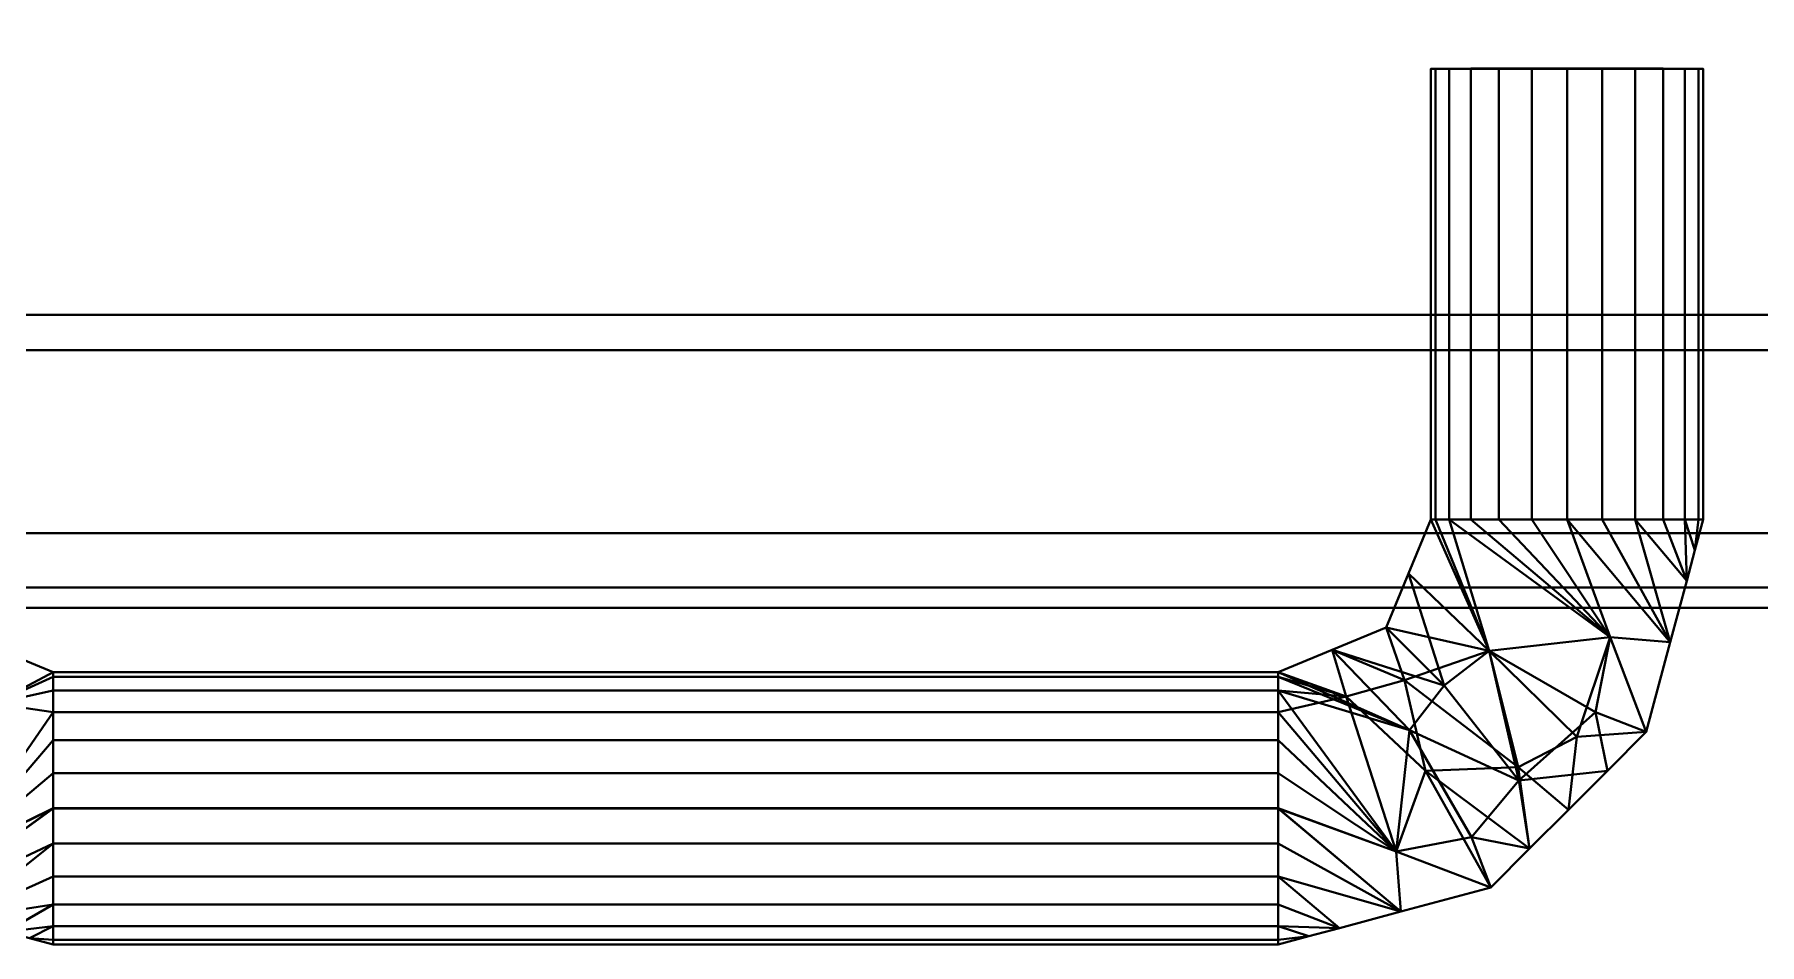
# Model space of a CAD drawing. Header units: inches. Extents: x -13 to 19.5, y -2.9 to 5.1.
# Drawn here: x -8.324 to -3.335, y -2.942 to -0.311 of the extents above; entities that cross this region are included whole.
import ezdxf

# ---------------------------------------------------------------- set-up
doc = ezdxf.new("R2010")
doc.units = ezdxf.units.IN
doc.header["$MEASUREMENT"] = 0
doc.layers.add('A-DOOR', color=31, linetype='Continuous', lineweight=30)
doc.layers.add('A-GENM', color=13, linetype='Continuous', lineweight=30)

# ---------------------------------------------------------------- blocks, each defined once
blk = doc.blocks.new('Handle - Lever Handle-742036-_3D_')
at = {"layer": 'A-GENM', "lineweight": 40}
mesh = blk.add_polyface(dxfattribs=at)
corners = [(-5.4202, -0.0089, 0.5561), (-5.2556, -0.0088, 1.1705), (-4.8058, -0.0087, 1.6203), (-4.1914, -0.0086, 1.7849), (-4.1914, 0.0933, 1.7715), (-4.1914, 0.1882, 1.7321), (-4.1914, 0.2697, 1.6695), (-4.1914, 0.3323, 1.588), (-4.1914, 0.3716, 1.493), (-4.1914, 0.385, 1.3911), (-4.1914, 0.3715, 1.2892), (-4.1914, 0.3322, 1.1943), (-4.1914, 0.2696, 1.1128), (-4.1914, 0.188, 1.0502), (-4.1914, 0.0931, 1.0109), (-4.1914, -0.0088, 0.9975), (-4.5035, -0.0089, 0.8682), (-4.6328, -0.0089, 0.5561), (-4.6462, 0.093, 0.556), (-4.6856, 0.1879, 0.556), (-4.7481, 0.2695, 0.556), (-4.8297, 0.332, 0.556), (-4.9246, 0.3714, 0.556), (-5.0265, 0.3848, 0.556), (-5.1284, 0.3714, 0.556), (-5.2234, 0.332, 0.556), (-5.3049, 0.2695, 0.556), (-5.3675, 0.1879, 0.556), (-5.4068, 0.093, 0.556), (-5.3252, -0.0088, 0.9105), (-4.5458, -0.0086, 1.69), (-5.3727, -0.0089, 0.7333), (-4.3686, -0.0086, 1.7374), (-5.3965, -0.0089, 0.6447), (-4.28, -0.0086, 1.7612), (-4.6172, 0.3849, 1.283), (-4.8009, 0.3671, 0.9357), (-4.532, 0.3397, 1.5159), (-5.1513, 0.3395, 0.8966), (-4.3474, -0.0088, 0.9329), (-4.3881, 0.2606, 1.0675), (-4.5561, 0.2999, 1.0208), (-5.0307, -0.0087, 1.3954), (-4.8852, 0.35, 1.2725), (-5.1431, -0.0087, 1.2829), (-4.9182, -0.0087, 1.5078), (-4.5682, -0.0089, 0.7121), (-5.0545, 0.3089, 1.1846)]
mesh.append_faces([[corners[k] for k in face] for face in [(2, 35, 45), (13, 40, 12), (7, 32, 6), (9, 30, 8), (32, 7, 30), (12, 37, 11), (18, 36, 17), (20, 38, 19), (21, 38, 20), (5, 34, 4), (23, 38, 22), (24, 29, 23), (19, 36, 18), (26, 31, 25), (1, 38, 29), (27, 31, 26)]], dxfattribs={"vtx0": -1, "vtx1": -1})
mesh.append_faces([[corners[k] for k in face] for face in [(37, 30, 9), (36, 47, 43), (38, 36, 19), (35, 37, 40), (47, 42, 43), (2, 37, 35), (37, 12, 40), (16, 36, 41), (38, 23, 29), (38, 47, 36), (39, 41, 40), (1, 47, 38), (40, 41, 35), (35, 41, 43), (45, 35, 43), (41, 36, 43)]], dxfattribs={"vtx0": -1, "vtx1": -1, "vtx2": -1})
mesh.append_faces([[corners[k] for k in face] for face in [(37, 10, 11), (37, 2, 30), (40, 13, 14), (40, 14, 15), (37, 9, 10), (43, 42, 45), (25, 31, 29), (32, 5, 6), (29, 24, 25), (41, 39, 16)]], dxfattribs={"vtx0": -1, "vtx2": -1})
mesh.append_faces([[corners[k] for k in face] for face in [(7, 8, 30), (46, 17, 36, 16), (44, 42, 47, 1), (21, 22, 38), (33, 31, 27), (32, 34, 5), (27, 28, 33), (15, 39, 40)]], dxfattribs={"vtx1": -1, "vtx2": -1})
mesh.append_faces([[corners[k] for k in face] for face in [(28, 0, 33), (34, 3, 4)]], dxfattribs={"vtx2": -1})
mesh = blk.add_polyface(dxfattribs=at)
corners = [(-5.4202, -0.0089, 0.5561), (-5.4068, 0.093, 0.556), (-5.3675, 0.1879, 0.556), (-5.3049, 0.2695, 0.556), (-5.2234, 0.332, 0.556), (-5.1284, 0.3714, 0.556), (-5.0265, 0.3848, 0.556), (-4.9246, 0.3714, 0.556), (-4.8297, 0.332, 0.556), (-4.7481, 0.2695, 0.556), (-4.6856, 0.1879, 0.556), (-4.6462, 0.093, 0.556), (-4.6328, -0.0089, 0.5561), (-4.6328, -0.0093, -0.7472), (-4.6462, 0.0926, -0.7472), (-4.6856, 0.1876, -0.7472), (-4.7481, 0.2691, -0.7473), (-4.8297, 0.3317, -0.7473), (-4.9246, 0.371, -0.7473), (-5.0265, 0.3844, -0.7473), (-5.1284, 0.371, -0.7473), (-5.2234, 0.3317, -0.7473), (-5.3049, 0.2691, -0.7473), (-5.3675, 0.1876, -0.7472), (-5.4068, 0.0926, -0.7472), (-5.4202, -0.0093, -0.7472)]
mesh.append_faces([[corners[k] for k in face] for face in [(1, 24, 25, 0)]], dxfattribs={"vtx0": -1})
mesh.append_faces([[corners[k] for k in face] for face in [(11, 14, 15, 10), (9, 16, 17, 8), (10, 15, 16, 9), (8, 17, 18, 7), (19, 6, 7, 18), (5, 20, 21, 4), (4, 21, 22, 3), (2, 23, 24, 1), (3, 22, 23, 2), (20, 5, 6, 19)]], dxfattribs={"vtx0": -1, "vtx2": -1})
mesh.append_faces([[corners[k] for k in face] for face in [(12, 13, 14, 11)]], dxfattribs={"vtx2": -1})
mesh = blk.add_polyface(dxfattribs=at)
corners = [(-4.6328, -0.0093, -0.7472), (-4.6462, -0.1112, -0.7472), (-4.6856, -0.2061, -0.7471), (-4.7481, -0.2877, -0.7471), (-4.8297, -0.3502, -0.7471), (-4.9246, -0.3896, -0.7471), (-5.0265, -0.403, -0.7471), (-5.1284, -0.3896, -0.7471), (-5.2234, -0.3502, -0.7471), (-5.3049, -0.2877, -0.7471), (-5.3675, -0.2061, -0.7471), (-5.4068, -0.1112, -0.7472), (-5.4202, -0.0093, -0.7472), (-5.4068, 0.0926, -0.7472), (-5.3675, 0.1876, -0.7472), (-5.3049, 0.2691, -0.7473), (-5.2234, 0.3317, -0.7473), (-5.1284, 0.371, -0.7473), (-5.0265, 0.3844, -0.7473), (-4.9246, 0.371, -0.7473), (-4.8297, 0.3317, -0.7473), (-4.7481, 0.2691, -0.7473), (-4.6856, 0.1876, -0.7472), (-4.6462, 0.0926, -0.7472)]
mesh.append_faces([[corners[k] for k in face] for face in [(6, 2, 5)]], dxfattribs={"vtx0": -1, "vtx1": -1})
mesh.append_faces([[corners[k] for k in face] for face in [(20, 0, 14, 17)]], dxfattribs={"vtx0": -1, "vtx1": -1, "vtx2": -1, "vtx3": -1})
mesh.append_faces([[corners[k] for k in face] for face in [(8, 11, 12, 7)]], dxfattribs={"vtx0": -1, "vtx2": -1})
mesh.append_faces([[corners[k] for k in face] for face in [(23, 0, 22), (4, 5, 2, 3)]], dxfattribs={"vtx1": -1})
mesh.append_faces([[corners[k] for k in face] for face in [(21, 22, 0, 20)]], dxfattribs={"vtx1": -1, "vtx2": -1})
mesh.append_faces([[corners[k] for k in face] for face in [(6, 7, 12, 0)]], dxfattribs={"vtx1": -1, "vtx2": -1, "vtx3": -1})
mesh.append_faces([[corners[k] for k in face] for face in [(18, 19, 20, 17), (9, 10, 11, 8)]], dxfattribs={"vtx2": -1})
mesh.append_faces([[corners[k] for k in face] for face in [(12, 13, 14, 0), (0, 1, 2, 6)]], dxfattribs={"vtx2": -1, "vtx3": -1})
mesh.append_faces([[corners[k] for k in face] for face in [(14, 15, 16, 17)]], dxfattribs={"vtx3": -1})
mesh = blk.add_polyface(dxfattribs=at)
corners = [(-0.648, -0.0086, 1.7849), (-0.648, 0.0933, 1.7715), (-0.648, 0.1882, 1.7321), (-0.648, 0.2697, 1.6695), (-0.648, 0.3323, 1.588), (-0.648, 0.3716, 1.493), (-0.648, 0.385, 1.3911), (-0.648, 0.3715, 1.2892), (-0.648, 0.3322, 1.1943), (-0.648, 0.2696, 1.1128), (-0.648, 0.188, 1.0502), (-0.648, 0.0931, 1.0109), (-0.648, -0.0088, 0.9975), (-4.1914, -0.0088, 0.9975), (-4.1914, 0.0931, 1.0109), (-4.1914, 0.188, 1.0502), (-4.1914, 0.2696, 1.1128), (-4.1914, 0.3322, 1.1943), (-4.1914, 0.3715, 1.2892), (-4.1914, 0.385, 1.3911), (-4.1914, 0.3716, 1.493), (-4.1914, 0.3323, 1.588), (-4.1914, 0.2697, 1.6695), (-4.1914, 0.1882, 1.7321), (-4.1914, 0.0933, 1.7715), (-4.1914, -0.0086, 1.7849)]
mesh.append_faces([[corners[k] for k in face] for face in [(1, 24, 25, 0)]], dxfattribs={"vtx0": -1})
mesh.append_faces([[corners[k] for k in face] for face in [(11, 14, 15, 10), (9, 16, 17, 8), (10, 15, 16, 9), (8, 17, 18, 7), (19, 6, 7, 18), (5, 20, 21, 4), (4, 21, 22, 3), (2, 23, 24, 1), (3, 22, 23, 2), (20, 5, 6, 19)]], dxfattribs={"vtx0": -1, "vtx2": -1})
mesh.append_faces([[corners[k] for k in face] for face in [(12, 13, 14, 11)]], dxfattribs={"vtx2": -1})
mesh = blk.add_polyface(dxfattribs=at)
corners = [(-0.648, -0.0086, 1.7849), (-0.129, -0.0086, 1.6459), (0.2509, -0.0087, 1.2659), (0.39, -0.0089, 0.7469), (0.3766, 0.093, 0.7469), (0.3372, 0.188, 0.7468), (0.2747, 0.2695, 0.7468), (0.1931, 0.3321, 0.7468), (0.0982, 0.3714, 0.7468), (-0.0037, 0.3848, 0.7468), (-0.1056, 0.3714, 0.7468), (-0.2006, 0.3321, 0.7468), (-0.2821, 0.2695, 0.7468), (-0.3447, 0.188, 0.7468), (-0.384, 0.093, 0.7469), (-0.3974, -0.0089, 0.7469), (-0.4708, -0.0088, 0.9241), (-0.648, -0.0088, 0.9975), (-0.648, 0.0931, 1.0109), (-0.648, 0.188, 1.0502), (-0.648, 0.2696, 1.1128), (-0.648, 0.3322, 1.1943), (-0.648, 0.3715, 1.2892), (-0.648, 0.385, 1.3911), (-0.648, 0.3716, 1.493), (-0.648, 0.3323, 1.588), (-0.648, 0.2697, 1.6695), (-0.648, 0.1882, 1.7321), (-0.648, 0.0933, 1.7715), (-0.3746, -0.0086, 1.7117), (0.3167, -0.0088, 1.0204), (-0.5113, -0.0086, 1.7483), (0.3533, -0.0088, 0.8836), (-0.5797, -0.0086, 1.7666), (0.3717, -0.0089, 0.8153), (0.0609, -0.0087, 1.4559), (-0.0574, 0.3792, 1.143), (-0.2518, 0.3792, 1.3374), (0.2838, -0.0088, 1.1431), (-0.3583, 0.3341, 1.5331), (0.0255, 0.377, 1.0083), (-0.3064, 0.2847, 0.9175), (-0.4773, 0.2847, 1.0885), (-0.2992, 0.3548, 1.0956), (-0.0427, 0.3187, 1.3618), (-0.2518, -0.0086, 1.6788), (0.1559, -0.0087, 1.3609), (-0.034, -0.0087, 1.5509)]
mesh.append_faces([[corners[k] for k in face] for face in [(30, 8, 38), (14, 41, 13), (2, 36, 46), (19, 42, 18), (29, 26, 31), (22, 39, 21), (20, 42, 19), (45, 24, 29), (27, 31, 26), (5, 34, 4)]], dxfattribs={"vtx0": -1, "vtx1": -1})
mesh.append_faces([[corners[k] for k in face] for face in [(38, 9, 40), (16, 43, 41), (36, 40, 41), (13, 41, 40), (36, 41, 43), (1, 37, 39), (43, 42, 37), (44, 36, 43), (44, 37, 47), (44, 46, 36), (20, 39, 42), (16, 42, 43), (23, 45, 39), (39, 37, 42), (2, 40, 36), (44, 43, 37)]], dxfattribs={"vtx0": -1, "vtx1": -1, "vtx2": -1})
mesh.append_faces([[corners[k] for k in face] for face in [(37, 1, 47), (40, 12, 13), (42, 17, 18), (6, 30, 32), (30, 6, 7), (32, 5, 6), (39, 20, 21), (29, 24, 25), (40, 2, 38), (40, 9, 10)]], dxfattribs={"vtx0": -1, "vtx2": -1})
mesh.append_faces([[corners[k] for k in face] for face in [(44, 47, 35, 46)]], dxfattribs={"vtx0": -1, "vtx3": -1})
mesh.append_faces([[corners[k] for k in face] for face in [(10, 11, 40), (8, 9, 38), (23, 24, 45), (7, 8, 30), (45, 1, 39), (14, 15, 41), (33, 31, 27), (32, 34, 5), (22, 23, 39), (25, 26, 29), (27, 28, 33), (15, 16, 41), (11, 12, 40), (16, 17, 42)]], dxfattribs={"vtx1": -1, "vtx2": -1})
mesh.append_faces([[corners[k] for k in face] for face in [(28, 0, 33), (34, 3, 4)]], dxfattribs={"vtx2": -1})
mesh = blk.add_polyface(dxfattribs=at)
corners = [(-4.6328, -0.0089, 0.5561), (-4.5035, -0.0089, 0.8682), (-4.1914, -0.0088, 0.9975), (-4.1914, -0.1107, 1.011), (-4.1914, -0.2057, 1.0503), (-4.1914, -0.2872, 1.1129), (-4.1914, -0.3497, 1.1945), (-4.1914, -0.389, 1.2894), (-4.1914, -0.4024, 1.3913), (-4.1914, -0.389, 1.4932), (-4.1914, -0.3496, 1.5882), (-4.1914, -0.287, 1.6697), (-4.1914, -0.2055, 1.7322), (-4.1914, -0.1105, 1.7715), (-4.1914, -0.0086, 1.7849), (-4.8058, -0.0087, 1.6203), (-5.2556, -0.0088, 1.1705), (-5.4202, -0.0089, 0.5561), (-5.4068, -0.1108, 0.5561), (-5.3675, -0.2058, 0.5561), (-5.3049, -0.2873, 0.5561), (-5.2234, -0.3499, 0.5562), (-5.1284, -0.3892, 0.5562), (-5.0265, -0.4026, 0.5562), (-4.9246, -0.3892, 0.5562), (-4.8297, -0.3499, 0.5562), (-4.7481, -0.2873, 0.5561), (-4.6856, -0.2058, 0.5561), (-4.6462, -0.1108, 0.5561), (-4.5458, -0.0086, 1.69), (-5.3252, -0.0088, 0.9105), (-4.3686, -0.0086, 1.7374), (-5.3727, -0.0089, 0.7333), (-4.28, -0.0086, 1.7612), (-5.3965, -0.0089, 0.6447), (-4.5711, -0.3847, 1.1657), (-4.8009, -0.3847, 0.9359), (-4.532, -0.3571, 1.5161), (-5.1513, -0.3572, 0.8968), (-5.0307, -0.0087, 1.3954), (-4.7502, -0.3209, 1.4745), (-4.8869, -0.353, 1.3107), (-5.1431, -0.0087, 1.2829), (-4.9182, -0.0087, 1.5078), (-4.671, -0.3699, 1.0358), (-4.3474, -0.0088, 0.9329), (-4.5682, -0.0089, 0.7121), (-5.1086, -0.3226, 1.1129)]
mesh.append_faces([[corners[k] for k in face] for face in [(18, 34, 17)]], dxfattribs={"vtx0": -1})
mesh.append_faces([[corners[k] for k in face] for face in [(13, 33, 12), (12, 31, 11), (10, 29, 9), (8, 37, 7), (19, 34, 18), (3, 35, 2), (6, 37, 5), (45, 44, 1), (26, 38, 25), (24, 38, 23), (32, 21, 30), (16, 47, 42), (1, 44, 46), (4, 35, 3)]], dxfattribs={"vtx0": -1, "vtx1": -1})
mesh.append_faces([[corners[k] for k in face] for face in [(47, 16, 38), (44, 41, 36), (43, 41, 40), (8, 29, 37), (40, 37, 15), (42, 47, 41), (41, 35, 40), (44, 36, 46), (47, 38, 36), (41, 47, 36), (37, 35, 4), (38, 27, 36), (38, 30, 23), (41, 44, 35), (44, 45, 35), (37, 40, 35)]], dxfattribs={"vtx0": -1, "vtx1": -1, "vtx2": -1})
mesh.append_faces([[corners[k] for k in face] for face in [(37, 29, 15), (40, 15, 43), (37, 6, 7), (30, 21, 22), (38, 16, 30), (36, 0, 46), (10, 31, 29), (32, 19, 20)]], dxfattribs={"vtx0": -1, "vtx2": -1})
mesh.append_faces([[corners[k] for k in face] for face in [(41, 43, 39, 42)]], dxfattribs={"vtx0": -1, "vtx3": -1})
mesh.append_faces([[corners[k] for k in face] for face in [(10, 11, 31), (8, 9, 29), (32, 34, 19), (4, 5, 37), (22, 23, 30), (20, 21, 32), (28, 0, 36), (27, 28, 36), (26, 27, 38), (33, 31, 12), (24, 25, 38), (45, 2, 35)]], dxfattribs={"vtx1": -1, "vtx2": -1})
mesh.append_faces([[corners[k] for k in face] for face in [(13, 14, 33)]], dxfattribs={"vtx2": -1})
mesh = blk.add_polyface(dxfattribs=at)
corners = [(-4.6328, -0.0089, 0.5561), (-4.6462, -0.1108, 0.5561), (-4.6856, -0.2058, 0.5561), (-4.7481, -0.2873, 0.5561), (-4.8297, -0.3499, 0.5562), (-4.9246, -0.3892, 0.5562), (-5.0265, -0.4026, 0.5562), (-5.1284, -0.3892, 0.5562), (-5.2234, -0.3499, 0.5562), (-5.3049, -0.2873, 0.5561), (-5.3675, -0.2058, 0.5561), (-5.4068, -0.1108, 0.5561), (-5.4202, -0.0089, 0.5561), (-5.4202, -0.0093, -0.7472), (-5.4068, -0.1112, -0.7472), (-5.3675, -0.2061, -0.7471), (-5.3049, -0.2877, -0.7471), (-5.2234, -0.3502, -0.7471), (-5.1284, -0.3896, -0.7471), (-5.0265, -0.403, -0.7471), (-4.9246, -0.3896, -0.7471), (-4.8297, -0.3502, -0.7471), (-4.7481, -0.2877, -0.7471), (-4.6856, -0.2061, -0.7471), (-4.6462, -0.1112, -0.7472), (-4.6328, -0.0093, -0.7472)]
mesh.append_faces([[corners[k] for k in face] for face in [(1, 24, 25, 0)]], dxfattribs={"vtx0": -1})
mesh.append_faces([[corners[k] for k in face] for face in [(11, 14, 15, 10), (9, 16, 17, 8), (10, 15, 16, 9), (8, 17, 18, 7), (19, 6, 7, 18), (5, 20, 21, 4), (4, 21, 22, 3), (2, 23, 24, 1), (3, 22, 23, 2), (20, 5, 6, 19)]], dxfattribs={"vtx0": -1, "vtx2": -1})
mesh.append_faces([[corners[k] for k in face] for face in [(12, 13, 14, 11)]], dxfattribs={"vtx2": -1})
mesh = blk.add_polyface(dxfattribs=at)
corners = [(-0.648, -0.0088, 0.9975), (-0.648, -0.1107, 1.011), (-0.648, -0.2057, 1.0503), (-0.648, -0.2872, 1.1129), (-0.648, -0.3497, 1.1945), (-0.648, -0.389, 1.2894), (-0.648, -0.4024, 1.3913), (-0.648, -0.389, 1.4932), (-0.648, -0.3496, 1.5882), (-0.648, -0.287, 1.6697), (-0.648, -0.2055, 1.7322), (-0.648, -0.1105, 1.7715), (-0.648, -0.0086, 1.7849), (-4.1914, -0.0086, 1.7849), (-4.1914, -0.1105, 1.7715), (-4.1914, -0.2055, 1.7322), (-4.1914, -0.287, 1.6697), (-4.1914, -0.3496, 1.5882), (-4.1914, -0.389, 1.4932), (-4.1914, -0.4024, 1.3913), (-4.1914, -0.389, 1.2894), (-4.1914, -0.3497, 1.1945), (-4.1914, -0.2872, 1.1129), (-4.1914, -0.2057, 1.0503), (-4.1914, -0.1107, 1.011), (-4.1914, -0.0088, 0.9975)]
mesh.append_faces([[corners[k] for k in face] for face in [(1, 24, 25, 0)]], dxfattribs={"vtx0": -1})
mesh.append_faces([[corners[k] for k in face] for face in [(11, 14, 15, 10), (9, 16, 17, 8), (10, 15, 16, 9), (8, 17, 18, 7), (19, 6, 7, 18), (5, 20, 21, 4), (4, 21, 22, 3), (2, 23, 24, 1), (3, 22, 23, 2), (20, 5, 6, 19)]], dxfattribs={"vtx0": -1, "vtx2": -1})
mesh.append_faces([[corners[k] for k in face] for face in [(12, 13, 14, 11)]], dxfattribs={"vtx2": -1})
mesh = blk.add_polyface(dxfattribs=at)
corners = [(-0.648, -0.0088, 0.9975), (-0.4708, -0.0088, 0.9241), (-0.3974, -0.0089, 0.7469), (-0.384, -0.1108, 0.7469), (-0.3447, -0.2057, 0.747), (-0.2821, -0.2873, 0.747), (-0.2006, -0.3498, 0.747), (-0.1056, -0.3892, 0.747), (-0.0037, -0.4026, 0.747), (0.0982, -0.3892, 0.747), (0.1931, -0.3498, 0.747), (0.2747, -0.2873, 0.747), (0.3372, -0.2057, 0.747), (0.3766, -0.1108, 0.7469), (0.39, -0.0089, 0.7469), (0.2509, -0.0087, 1.2659), (-0.129, -0.0086, 1.6459), (-0.648, -0.0086, 1.7849), (-0.648, -0.1105, 1.7715), (-0.648, -0.2055, 1.7322), (-0.648, -0.287, 1.6697), (-0.648, -0.3496, 1.5882), (-0.648, -0.389, 1.4932), (-0.648, -0.4024, 1.3913), (-0.648, -0.389, 1.2894), (-0.648, -0.3497, 1.1945), (-0.648, -0.2872, 1.1129), (-0.648, -0.2057, 1.0503), (-0.648, -0.1107, 1.011), (0.3167, -0.0088, 1.0204), (-0.3746, -0.0086, 1.7117), (0.3533, -0.0088, 0.8836), (-0.5113, -0.0086, 1.7483), (0.3717, -0.0089, 0.8153), (-0.5797, -0.0086, 1.7666), (0.0609, -0.0087, 1.4559), (-0.2518, -0.3967, 1.3376), (-0.0574, -0.3968, 1.1432), (0.2838, -0.0088, 1.1431), (-0.3583, -0.3515, 1.5333), (0.0255, -0.3947, 1.0085), (-0.4773, -0.3023, 1.0886), (-0.3064, -0.3024, 0.9177), (-0.2992, -0.3724, 1.0958), (-0.0331, -0.3362, 1.3523), (-0.2518, -0.0086, 1.6788), (-0.034, -0.0087, 1.5509), (0.1559, -0.0087, 1.3609)]
mesh.append_faces([[corners[k] for k in face] for face in [(18, 34, 17)]], dxfattribs={"vtx0": -1})
mesh.append_faces([[corners[k] for k in face] for face in [(13, 33, 12), (9, 38, 8), (12, 31, 11), (10, 29, 9), (7, 40, 6), (19, 34, 18), (26, 39, 25), (16, 36, 46), (32, 20, 30), (29, 11, 31), (28, 41, 27), (27, 41, 26), (25, 39, 24)]], dxfattribs={"vtx0": -1, "vtx1": -1})
mesh.append_faces([[corners[k] for k in face] for face in [(16, 39, 36), (40, 37, 42), (38, 40, 8), (37, 44, 43), (40, 42, 4), (1, 43, 41), (37, 47, 44), (1, 42, 43), (44, 46, 36), (45, 23, 39), (15, 37, 40), (36, 39, 41), (36, 41, 43), (26, 41, 39), (44, 36, 43), (42, 37, 43)]], dxfattribs={"vtx0": -1, "vtx1": -1, "vtx2": -1})
mesh.append_faces([[corners[k] for k in face] for face in [(29, 10, 11), (9, 29, 38), (40, 7, 8), (40, 5, 6), (30, 21, 22), (30, 20, 21), (39, 16, 45), (42, 2, 3), (32, 19, 20), (37, 15, 47)]], dxfattribs={"vtx0": -1, "vtx2": -1})
mesh.append_faces([[corners[k] for k in face] for face in [(0, 1, 41), (38, 15, 40), (1, 2, 42), (45, 30, 22), (32, 34, 19), (35, 46, 44, 47), (22, 23, 45), (28, 0, 41), (4, 5, 40), (33, 31, 12), (23, 24, 39), (3, 4, 42)]], dxfattribs={"vtx1": -1, "vtx2": -1})
mesh.append_faces([[corners[k] for k in face] for face in [(13, 14, 33)]], dxfattribs={"vtx2": -1})

msp = doc.modelspace()

# ---------------------------------------------------------------- block references
at = {"layer": 'A-GENM', "lineweight": 40, "extrusion": (0, -1, 0), "rotation": 180}
msp.add_blockref('Handle - Lever Handle-742036-_3D_', (-8.918, 38.6245, 1.1575), dxfattribs=at)

# ---------------------------------------------------------------- meshes
at = {"layer": 'A-DOOR', "lineweight": 40}
mesh = msp.add_polyface(dxfattribs=at)
corners = [(19.5408, -1.2239, 94.2755), (19.5408, 1.2064, 94.2755), (-13.043, 1.2064, 94.2755), (-13.043, -1.2239, 94.2755)]
mesh.append_faces([[corners[k] for k in face] for face in [(3, 0, 1, 2)]])
mesh = msp.add_polyface(dxfattribs=at)
corners = [(17.3428, 0.1081, 92.0775), (17.3428, -1.9695, 92.0775), (-10.845, -1.9695, 92.0775), (-10.845, 0.1081, 92.0775)]
mesh.append_faces([[corners[k] for k in face] for face in [(3, 0, 1, 2)]])
mesh = msp.add_polyface(dxfattribs=at)
corners = [(18.7243, -1.1216), (19.2202, -1.1216), (19.2202, -1.1216, 93.9549), (-12.7224, -1.1216, 93.9549), (-12.7224, -1.1216), (-12.2264, -1.1216), (-12.2264, -1.1216, 93.459), (18.7243, -1.1216, 93.459)]
mesh.append_faces([[corners[k] for k in face] for face in [(6, 7, 2, 3)]], dxfattribs={"vtx1": -1, "vtx3": -1})
mesh.append_faces([[corners[k] for k in face] for face in [(4, 5, 6, 3)]], dxfattribs={"vtx2": -1})
mesh.append_faces([[corners[k] for k in face] for face in [(7, 0, 1, 2)]], dxfattribs={"vtx3": -1})
mesh = msp.add_polyface(dxfattribs=at)
corners = [(19.2202, -1.1216, 93.9549), (19.2202, -1.2239, 93.9549), (-12.7224, -1.2239, 93.9549), (-12.7224, -1.1216, 93.9549)]
mesh.append_faces([[corners[k] for k in face] for face in [(3, 0, 1, 2)]])
mesh = msp.add_polyface(dxfattribs=at)
corners = [(18.7243, -1.9105, 93.459), (18.7243, -1.1216, 93.459), (-12.2264, -1.1216, 93.459), (-12.2264, -1.9105, 93.459)]
mesh.append_faces([[corners[k] for k in face] for face in [(3, 0, 1, 2)]])
mesh = msp.add_polyface(dxfattribs=at)
corners = [(19.2202, -1.2239), (19.5408, -1.2239), (19.5408, -1.2239, 94.2755), (-13.043, -1.2239, 94.2755), (-13.043, -1.2239), (-12.7224, -1.2239), (-12.7224, -1.2239, 93.9549), (19.2202, -1.2239, 93.9549)]
mesh.append_faces([[corners[k] for k in face] for face in [(6, 7, 2, 3)]], dxfattribs={"vtx1": -1, "vtx3": -1})
mesh.append_faces([[corners[k] for k in face] for face in [(4, 5, 6, 3)]], dxfattribs={"vtx2": -1})
mesh.append_faces([[corners[k] for k in face] for face in [(7, 0, 1, 2)]], dxfattribs={"vtx3": -1})
mesh = msp.add_polyface(dxfattribs=at)
corners = [(19.5408, -1.753), (19.2208, -1.753), (19.2208, -1.753, 93.9555), (-12.723, -1.753, 93.9555), (-12.723, -1.753), (-13.043, -1.753), (-13.043, -1.753, 94.2755), (19.5408, -1.753, 94.2755)]
mesh.append_faces([[corners[k] for k in face] for face in [(2, 3, 6, 7)]], dxfattribs={"vtx1": -1, "vtx3": -1})
mesh.append_faces([[corners[k] for k in face] for face in [(0, 1, 2, 7)]], dxfattribs={"vtx2": -1})
mesh.append_faces([[corners[k] for k in face] for face in [(3, 4, 5, 6)]], dxfattribs={"vtx3": -1})
mesh = msp.add_polyface(dxfattribs=at)
corners = [(19.5408, -1.9695, 94.2755), (19.5408, -1.753, 94.2755), (-13.043, -1.753, 94.2755), (-13.043, -1.9695, 94.2755)]
mesh.append_faces([[corners[k] for k in face] for face in [(3, 0, 1, 2)]])
mesh = msp.add_polyface(dxfattribs=at)
corners = [(19.2208, -1.753, 93.9555), (19.2208, -1.9105, 93.9555), (-12.723, -1.9105, 93.9555), (-12.723, -1.753, 93.9555)]
mesh.append_faces([[corners[k] for k in face] for face in [(3, 0, 1, 2)]])
mesh = msp.add_polyface(dxfattribs=at)
corners = [(19.2208, -1.9105), (18.7243, -1.9105), (18.7243, -1.9105, 93.459), (-12.2264, -1.9105, 93.459), (-12.2264, -1.9105), (-12.723, -1.9105), (-12.723, -1.9105, 93.9555), (19.2208, -1.9105, 93.9555)]
mesh.append_faces([[corners[k] for k in face] for face in [(2, 3, 6, 7)]], dxfattribs={"vtx1": -1, "vtx3": -1})
mesh.append_faces([[corners[k] for k in face] for face in [(0, 1, 2, 7)]], dxfattribs={"vtx2": -1})
mesh.append_faces([[corners[k] for k in face] for face in [(3, 4, 5, 6)]], dxfattribs={"vtx3": -1})
mesh = msp.add_polyface(dxfattribs=at)
corners = [(17.3428, -1.9695), (19.5408, -1.9695), (19.5408, -1.9695, 94.2755), (-13.043, -1.9695, 94.2755), (-13.043, -1.9695), (-10.845, -1.9695), (-10.845, -1.9695, 92.0775), (17.3428, -1.9695, 92.0775)]
mesh.append_faces([[corners[k] for k in face] for face in [(6, 7, 2, 3)]], dxfattribs={"vtx1": -1, "vtx3": -1})
mesh.append_faces([[corners[k] for k in face] for face in [(4, 5, 6, 3)]], dxfattribs={"vtx2": -1})
mesh.append_faces([[corners[k] for k in face] for face in [(7, 0, 1, 2)]], dxfattribs={"vtx3": -1})

doc.saveas('drawing.dxf')
